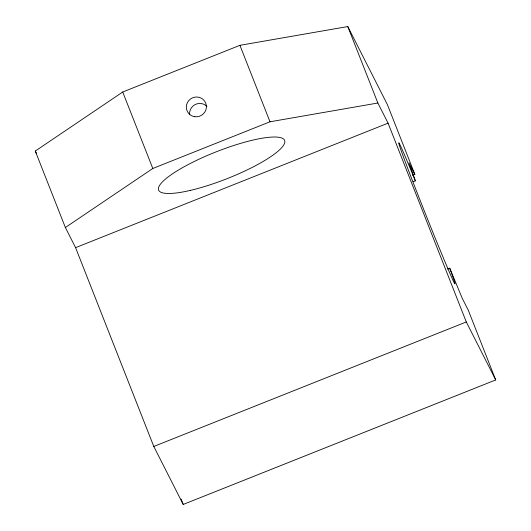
<?xml version="1.0" encoding="UTF-8"?>
<svg xmlns="http://www.w3.org/2000/svg" width="531" height="531" viewBox="0 0 531 531"><rect width="100%" height="100%" fill="white"/><g stroke="black" fill="none" stroke-linecap="round" stroke-linejoin="round"><path stroke-width="0.8" d="M413.138 181.755L415.368 180.865A75.701 1.5 68.3 0 0 402.073 153.18A75.701 1.5 68.3 0 0 441.586 253.632A75.701 1.5 68.3 0 0 449.717 268.182L462.415 298.661L468.282 310.223L495.715 379.944L183.215 504.45L153.791 446.465L75.581 247.652L65.366 227.52L35.285 151.056L122.727 92.009L239.919 45.321L347.785 26.55L387.424 104.673L414.85 174.4L412.541 175.316M65.366 227.52L152.809 168.48L270 121.785L377.866 103.014L388.081 123.152L466.291 321.959L495.715 379.944M75.581 247.652L388.081 123.152M447.487 269.071L449.717 268.182M153.791 446.465L466.291 321.959M414.85 174.4L408.983 162.838L415.368 180.865M35.285 151.056L36.407 153.267M347.785 26.55L377.866 103.014M239.919 45.321L270 121.785M122.727 92.009L152.809 168.48M181.104 499.087L183.215 504.45M189.64 114.577A10.096 9.857 -26.9 0 1 206.911 106.379M194.804 116.714A10.096 9.857 -26.9 0 0 205.736 103.167A10.096 9.857 -26.9 0 0 188.551 100.824A10.096 9.857 -26.9 0 0 194.804 116.714M190.33 190.403A67.709 14.476 -21.5 0 0 284.848 141.604A67.709 14.476 -21.5 0 0 189.673 163.794A67.709 14.476 -21.5 0 0 190.33 190.403"/></g></svg>
